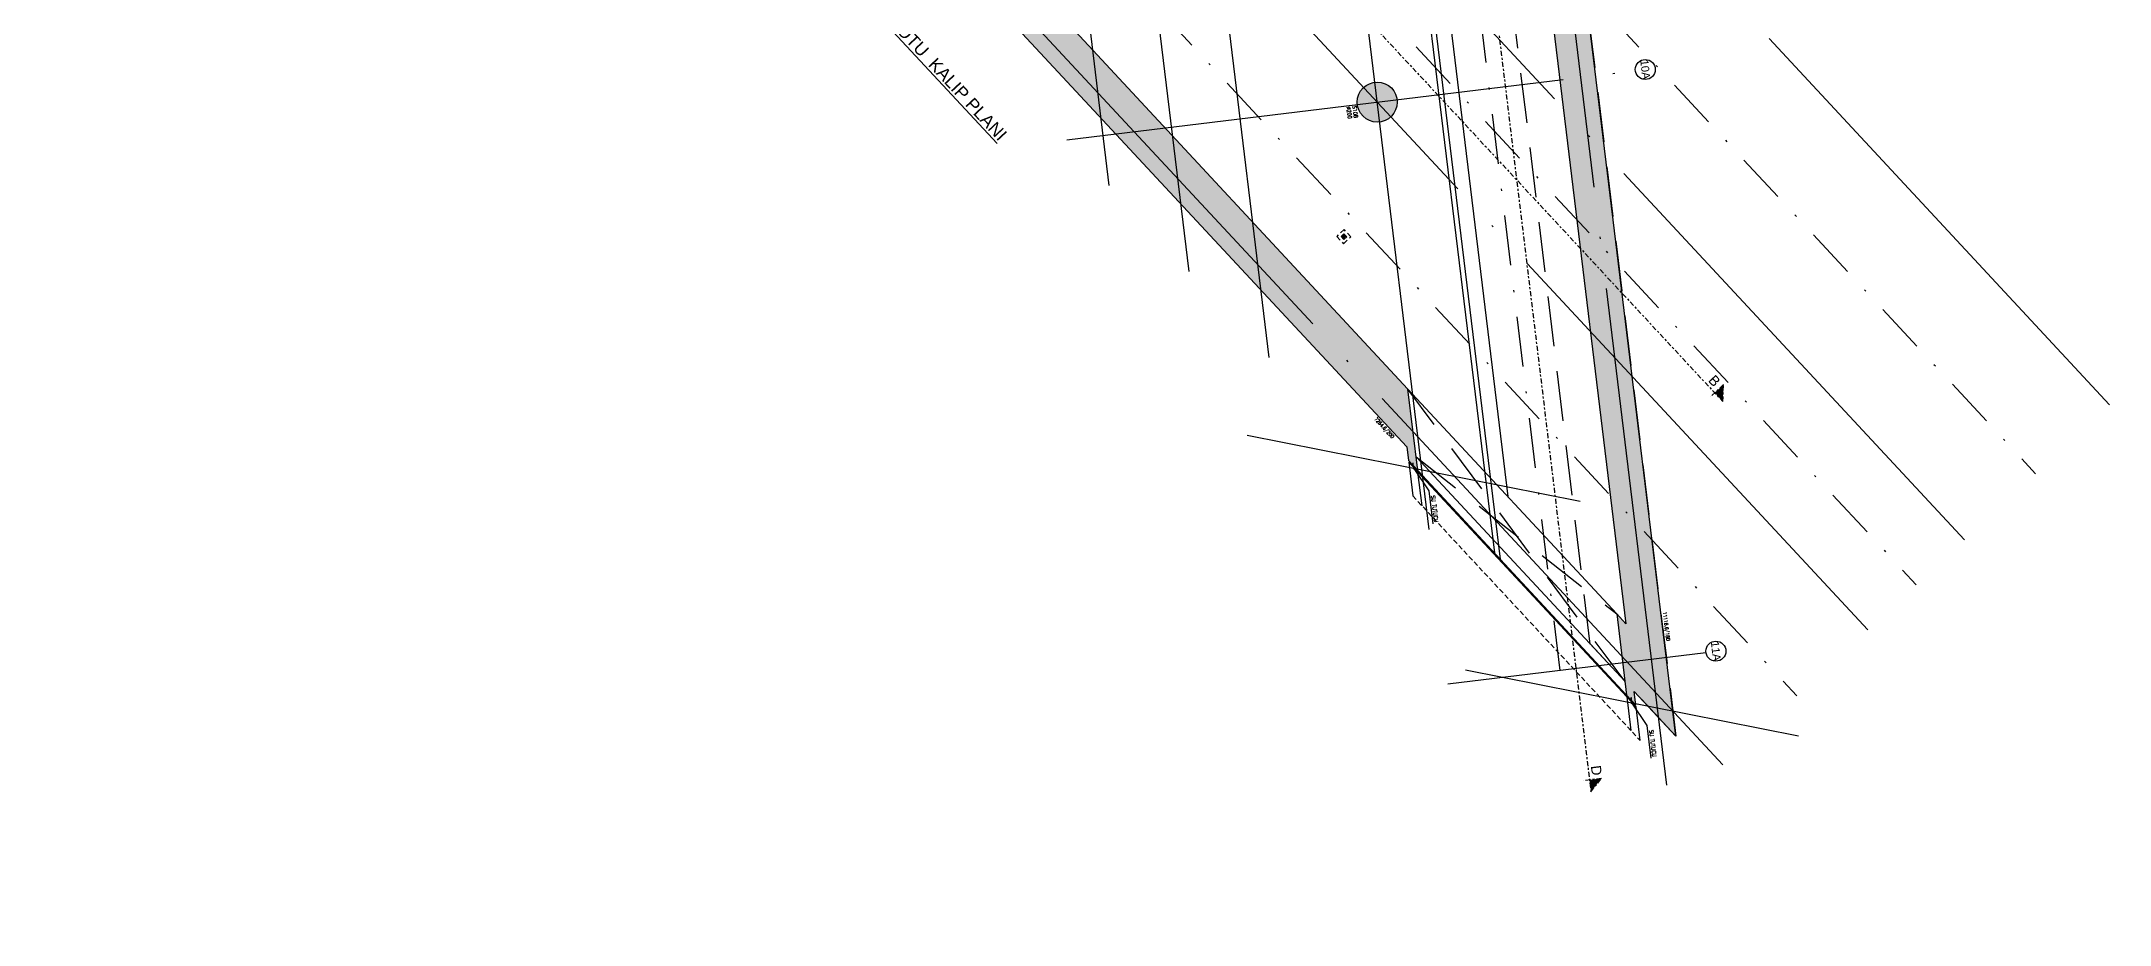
# Model space of a CAD drawing. Header units: millimetres. Extents: x 400408 to 401352, y 4543980 to 4544157.
# Drawn here: x 400408.8 to 400512.2, y 4543980.1 to 4544024.3 of the extents above; entities that cross this region are included whole.
import ezdxf
from ezdxf.enums import TextEntityAlignment as Align

# ---------------------------------------------------------------- set-up
doc = ezdxf.new("R2010")
doc.units = ezdxf.units.MM
for name, pattern in [('AKS', [3, 2.5, -0.25, 0, -0.25]), ('CENTER', [2, 1.25, -0.25, 0.25, -0.25]), ('CIZGI', [0.4, 0.25, -0.15]), ('DASHDOT2', [0.5, 0.25, -0.125, 0, -0.125]), ('HIDDEN', [0.375, 0.25, -0.125]), ('UUC-ST-KAL-I05-101-U-000$0$ACAD_ISO05W100', [33, 24, -3, 0, -3, 0, -3])]:
    doc.linetypes.add(name, pattern=pattern)
for name, color, linetype in [('aks prota', 2, 'AKS'), ('caks prota', 4, 'Continuous'), ('kesik prota', 2, 'CIZGI'), ('kesit tarama prota', 252, 'Continuous'), ('kiriş prota', 6, 'Continuous'), ('kolon prota', 1, 'Continuous'), ('kolon tarama prota', 252, 'Continuous'), ('lkolon prota', 4, 'Continuous'), ('lperde prota', 4, 'Continuous'), ('not yazısı prota', 6, 'Continuous'), ('not çizgisi prota', 4, 'Continuous'), ('perde prota', 1, 'Continuous'), ('PRT-AL-TUNEL_EKSENI', 14, 'DASHDOT2'), ('PRT-MI-a_fit_drainage', 10, 'Continuous'), ('skesit prota', 7, 'Continuous'), ('st_s_ölçü', 4, 'Continuous'), ('taks prota', 7, 'Continuous'), ('temel prota', 6, 'Continuous'), ('tkesit prota', 7, 'Continuous'), ('tkolon prota', 6, 'Continuous'), ('tplan prota', 7, 'Continuous'), ('UUC-ST-KAL-I05-101-U-000$0$st_s_su tutucu', 2, 'Continuous')]:
    doc.layers.add(name, color=color, linetype=linetype)
doc.styles.add('Arial', font='Arial.ttf')
doc.styles.add('OLCU', font='romanstw.shx')
doc.styles.add('TAKS', font='Arial Unicode.ttf')
doc.styles.add('tkolon', font='romanstw.shx')
doc.styles.add('TSIMPLEX', font='romanstw.shx')
doc.dimstyles.new('1-50', dxfattribs={"dimtxt": 10, "dimasz": 4, "dimexe": 4, "dimexo": 8, "dimgap": 4, "dimtad": 1, "dimdec": 1, "dimrnd": 0.05, "dimzin": 9, "dimdsep": 46, "dimtxsty": 'OLCU', "dimblk1": 'OBLIQUE', "dimblk2": 'OBLIQUE', "dimsah": 1, "dimcen": 2, "dimdle": 4, "dimclrd": 4, "dimclre": 4, "dimclrt": 3, "dimadec": 1, "dimazin": 0, "dimtfac": 1, "dimtdec": 1, "dimtix": 1, "dimtmove": 2, "dimatfit": 3, "dimldrblk": 'OBLIQUE', "dimfxl": 1, "dimtvp": 1, "dimtolj": 1, "dimtzin": 1, "dimarcsym": 0})

# ---------------------------------------------------------------- blocks, each defined once
blk = doc.blocks.new('_Oblique')
at = {"layer": 'st_s_ölçü', "lineweight": -2}
blk.add_line((-0.5, -0.5), (0.5, 0.5), dxfattribs=at)
blk = doc.blocks.new('YER SUZGECI_20x20')
at = {"color": 2}
blk.add_lwpolyline([(-20, 0), (0, 0), (0, 20), (-20, 20)], close=True, dxfattribs=at)
for points in [[(0, 20), (-20, 0)], [(-20, 20), (0, 0)]]:
    blk.add_lwpolyline(points, dxfattribs=at)
blk.add_circle((-10, 10), 7, dxfattribs=at)

msp = doc.modelspace()

# ---------------------------------------------------------------- hatches: boundary and pattern name
at = {"layer": 'kesit tarama prota'}
h = msp.add_hatch(color=256, dxfattribs=at)
h.dxf.hatch_style = 1
h.paths.add_polyline_path([(400492.9107990861, 4544007.104785234), (400492.8800609731, 4544006.256814025), (400492.4714444256, 4544006.696168685)])
h = msp.add_hatch(color=256, dxfattribs=at)
h.dxf.hatch_style = 1
h.paths.add_polyline_path([(400486.8095690371, 4543987.425986154), (400486.2862764108, 4543986.758030446), (400486.21394487, 4543987.353654613)])
at = {"layer": 'kolon tarama prota'}
h = msp.add_hatch(color=256, dxfattribs=at)
h.dxf.hatch_style = 1
h.paths.add_polyline_path([(400488.0371958446, 4543995.155024249), (400487.5805262509, 4543995.646046737), (400488.072757313, 4543991.592701394), (400488.5362106417, 4543991.094384864), (400488.4541721288, 4543991.769942436), (400490.5329283718, 4543989.534812097), (400477.1315568574, 4544099.890275297), (400475.4194400185, 4544099.682358868), (400475.3712189905, 4544100.079441646), (400474.9741362538, 4544100.031220623), (400475.2634624187, 4544097.648723955), (400475.5857894942, 4544097.687866783)])
h = msp.add_hatch(color=256, dxfattribs=at)
h.dxf.hatch_style = 1
h.paths.add_polyline_path([(400477.0861039297, 4544003.993171699), (400477.1681424421, 4544003.317614128), (400477.6315957704, 4544002.819297599), (400477.1393647082, 4544006.872642943), (400459.416589431, 4544025.92861108), (400461.466911213, 4544027.835488339), (400459.6281367503, 4544029.812584309), (400459.4084594203, 4544029.608276036), (400461.0429256097, 4544027.850857396), (400459.2122811549, 4544026.148288413), (400453.6323851864, 4544032.14793114), (400454.1246162485, 4544028.094585796), (400454.5880695772, 4544027.596269267), (400454.5060310643, 4544028.271826839)])
h = msp.add_hatch(color=256, dxfattribs=at)
h.dxf.hatch_style = 1
edge = h.paths.add_edge_path()
edge.add_arc((400475.6060930453, 4544021.222649373), 0.9999999999976544, -47.07600604244571, 312.9239939575543)

# ---------------------------------------------------------------- linework, layer by layer
at = {"layer": 'aks prota', "ltscale": 10}
for p, q in [((400490.074145942, 4543987.091367729), (400475.977604087, 4544103.171308074)), ((400490.0741459415, 4543987.091367728), (400475.977604087, 4544103.171308074)), ((400478.198152604, 4543999.860730715), (400465.8023563628, 4544101.935644057)), ((400478.1981526045, 4543999.860730716), (400465.8023563623, 4544101.935644057)), ((400478.1981526036, 4543999.860730715), (400465.8023563623, 4544101.935644057)), ((400466.2062977324, 4544012.754670901), (400455.5278394846, 4544100.68792497)), ((400466.2062977327, 4544012.754670901), (400455.5278394841, 4544100.687924969)), ((400466.206297732, 4544012.7546709), (400455.5278394842, 4544100.687924969)), ((400470.2035826896, 4544008.456690839), (400458.9526784439, 4544101.103831332)), ((400470.2035826892, 4544008.456690839), (400458.9526784434, 4544101.103831331)), ((400462.2090127752, 4544017.052650963), (400452.1030005254, 4544100.272018607)), ((400462.2090127748, 4544017.052650962), (400452.1030005245, 4544100.272018607)), ((400512.2140643822, 4544006.088943115), (400428.1666244437, 4544096.458837923)), ((400512.2140643816, 4544006.088943115), (400428.1666244436, 4544096.458837923)), ((400504.9647124923, 4543999.346770084), (400420.9172725538, 4544089.716664892)), ((400504.9647124917, 4543999.346770084), (400420.9172725538, 4544089.716664892)), ((400500.1318112318, 4543994.851988063), (400416.0843712939, 4544085.22188287)), ((400492.8824593424, 4543988.109815033), (400408.835019404, 4544078.47970984)), ((400492.8824593415, 4543988.109815032), (400408.8350194036, 4544078.479709839)), ((400460.0838692379, 4544019.337658074), (400488.5092213838, 4544022.78958237)), ((400460.083869238, 4544019.337658074), (400488.5092213841, 4544022.78958237)), ((400460.083869237, 4544019.337658074), (400488.5092213838, 4544022.789582369)), ((400479.1338087764, 4543992.155939446), (400492.0390005991, 4543993.723123027)), ((400479.1338087758, 4543992.155939445), (400492.0390005982, 4543993.723123027))]:
    msp.add_line(p, q, dxfattribs=at)
at = {"layer": 'caks prota', "ltscale": 0.05}
for centre in [(400489.0052299541, 4544022.852698796), (400489.0052299545, 4544022.852698796), (400489.0052299537, 4544022.852698795), (400492.5350091695, 4543993.786239455), (400492.5350091686, 4543993.786239455)]:
    msp.add_circle(centre, 0.5, dxfattribs=at)
at = {"layer": 'kesik prota', "ltscale": 10}
for points in [[(400487.9907188006, 4543992.268258965), (400477.1393647082, 4544006.872642943)], [(400477.5495572579, 4544003.494855171), (400487.5805262509, 4543995.646046737)]]:
    msp.add_lwpolyline(points, dxfattribs=at)
at = {"layer": 'kiriş prota'}
for points in [[(400487.5805262406, 4543995.646046825), (400477.1393647008, 4544006.872643002)], [(400487.990718801, 4543992.268258969), (400477.5495572607, 4544003.494855147)]]:
    msp.add_lwpolyline(points, dxfattribs=at)
at = {"layer": 'kolon prota', "color": 1}
msp.add_circle((400475.6060930453, 4544021.222649373), 0.9999999999976544, dxfattribs=at)
at = {"layer": 'kolon tarama prota'}
for points in [[(400477.8469468644, 4544001.045958972), (400477.6418505842, 4544002.734852902), (400477.1783972555, 4544003.233169431), (400477.3834935357, 4544001.544275501)], [(400477.6418505842, 4544002.734852902), (400488.0830121269, 4543991.508256696)], [(400488.7515617353, 4543989.321046237), (400488.5464654551, 4543991.009940168), (400488.0830121269, 4543991.508256696), (400488.2881084071, 4543989.819362767)]]:
    msp.add_lwpolyline(points, dxfattribs=at)
at = {"layer": 'kolon tarama prota', "linetype": 'HIDDEN'}
msp.add_lwpolyline([(400477.3834935357, 4544001.544275501), (400488.7515617353, 4543989.321046237)], dxfattribs=at)
at = {"layer": 'perde prota'}
msp.add_lwpolyline([(400488.0371958446, 4543995.155024249), (400487.5805262509, 4543995.646046737), (400488.072757313, 4543991.592701394), (400488.5362106417, 4543991.094384864), (400488.4541721288, 4543991.769942436), (400490.5329283718, 4543989.534812097), (400477.1315568574, 4544099.890275297), (400475.4194400185, 4544099.682358868), (400475.3712189905, 4544100.079441646), (400474.9741362538, 4544100.031220623), (400475.2634624187, 4544097.648723955), (400475.5857894942, 4544097.687866783)], close=True, dxfattribs=at)
for points in [[(400453.6323851864, 4544032.14793114), (400454.1246162485, 4544028.094585796), (400454.5880695772, 4544027.596269267), (400454.5060310643, 4544028.271826839), (400477.0861039297, 4544003.993171699), (400477.1681424421, 4544003.317614128), (400477.6315957704, 4544002.819297599), (400477.1393647082, 4544006.872642943), (400459.416589431, 4544025.92861108), (400461.466911213, 4544027.835488339), (400459.6281367503, 4544029.812584309), (400459.4084594203, 4544029.608276036), (400461.0429256097, 4544027.850857396), (400459.2122811549, 4544026.148288413), (400453.6323851864, 4544032.14793114)], [(400477.6315957704, 4544002.819297599), (400488.072757313, 4543991.592701394)]]:
    msp.add_lwpolyline(points, dxfattribs=at)
at = {"layer": 'PRT-AL-TUNEL_EKSENI', "ltscale": 10}
for p, q in [((400484.7444308666, 4543992.822009744), (400471.4111505998, 4544102.61676607)), ((400424.4687227225, 4544093.019648649), (400508.5161626604, 4544002.649753841)), ((400418.5008219238, 4544087.469273881), (400502.5482618618, 4543997.099379074)), ((400412.5329211252, 4544081.918899113), (400496.5803610631, 4543991.549004305))]:
    msp.add_line(p, q, dxfattribs=at)
at = {"layer": 'PRT-MI-a_fit_drainage', "color": 2, "linetype": 'CIZGI'}
msp.add_lwpolyline([(400474.2927283673, 4544014.489032913), (400473.9522145782, 4544014.855161797), (400473.5860856948, 4544014.514648007), (400473.9265994839, 4544014.148519124)], close=True, dxfattribs=at)
at = {"layer": 'skesit prota', "linetype": 'CENTER', "ltscale": 0.2}
for p, q in [((400492.9107990861, 4544007.104785234), (400492.2517670961, 4544006.491860412)), ((400492.8800609731, 4544006.256814025), (400492.9107990861, 4544007.104785234)), ((400486.8095690371, 4543987.425986154), (400485.9161327868, 4543987.317488842)), ((400486.2862764108, 4543986.758030446), (400486.8095690371, 4543987.425986154))]:
    msp.add_line(p, q, dxfattribs=at)
for points in [[(400471.9769275403, 4544104.59035985), (400486.2862764108, 4543986.758030446)], [(400433.9328203332, 4544069.638351165), (400492.8800609731, 4544006.256814025)]]:
    msp.add_lwpolyline(points, dxfattribs=at)
at = {"layer": 'temel prota', "color": 5}
for p, q in [((400469.2413683822, 4544099.335043471), (400481.4622508334, 4543998.700482138)), ((400469.4895451111, 4544099.365181612), (400481.7519091554, 4543998.389034316))]:
    msp.add_line(p, q, dxfattribs=at)
at = {"layer": 'temel prota'}
msp.add_lwpolyline([(400469.8365735924, 4544099.407324135), (400471.7707572393, 4544083.480019078), (400472.1678406931, 4544083.52823454), (400482.1281641009, 4544001.508562)], dxfattribs=at)
at = {"layer": 'temel prota', "linetype": 'HIDDEN', "ltscale": 10}
msp.add_lwpolyline([(400477.1315568578, 4544099.890275296), (400490.5329283718, 4543989.534812097), (400486.2567950347, 4543994.132616862), (400473.4678030335, 4544099.445355538)], close=True, dxfattribs=at)
at = {"layer": 'UUC-ST-KAL-I05-101-U-000$0$st_s_su tutucu', "linetype": 'UUC-ST-KAL-I05-101-U-000$0$ACAD_ISO05W100', "ltscale": 0.05}
for points in [[(400477.3846485247, 4544003.02262288, -0.5773502691895264), (400477.3818865241, 4544003.023799606), (400477.3776658061, 4544003.058555692, -0.5773502691896774), (400477.380065883, 4544003.060359291), (400477.4018534767, 4544003.051076877, 0.5773502691898074), (400477.4042535503, 4544003.052880476), (400477.3987279325, 4544003.098381947), (400477.40453699, 4544003.099087387), (400477.4040405047, 4544003.103175752), (400477.3982314495, 4544003.10247031), (400477.3942880835, 4544003.134942503), (400477.400097141, 4544003.135647943), (400477.3996006576, 4544003.139736309), (400477.3937916015, 4544003.139030866), (400477.3912981944, 4544003.15956316), (400477.4031585692, 4544003.169734027), (400477.4025316965, 4544003.174896102), (400477.371559239, 4544003.171134862), (400477.3721861122, 4544003.165972786), (400477.3861361193, 4544003.158936286), (400477.3886295245, 4544003.138403994), (400477.382820467, 4544003.137698552), (400477.3833169518, 4544003.133610188), (400477.3891260084, 4544003.134315629), (400477.3930693734, 4544003.101843437), (400477.3872603169, 4544003.101137996), (400477.3877568007, 4544003.097049631), (400477.3935658564, 4544003.097755073), (400477.3981263405, 4544003.060201138, -0.5773502691899163), (400477.3957262659, 4544003.058397539), (400477.3748593372, 4544003.067287711, 0.5773502691894145), (400477.3724592635, 4544003.065484112), (400477.3784896079, 4544003.015826397, 0.5773502691898413), (400477.3812516094, 4544003.014649671), (400477.3993841866, 4544003.028275874, -0.5773502691890604), (400477.4021461881, 4544003.027099147), (400477.4067066703, 4544002.989545213), (400477.4008976151, 4544002.988839772), (400477.4013940999, 4544002.984751407), (400477.4072031546, 4544002.985456849), (400477.4111465216, 4544002.952984656), (400477.4053374641, 4544002.952279214), (400477.4058339479, 4544002.948190851), (400477.4116430031, 4544002.948896291), (400477.4141364098, 4544002.928363999), (400477.4022760349, 4544002.918193134), (400477.4029029082, 4544002.913031057), (400477.4338753643, 4544002.916792298), (400477.4332484915, 4544002.921954373), (400477.4192984859, 4544002.928990873), (400477.4168050783, 4544002.949523166), (400477.4226141367, 4544002.950228607), (400477.4221176528, 4544002.954316971), (400477.4163085972, 4544002.953611529), (400477.4123652312, 4544002.986083722), (400477.4181742864, 4544002.986789163), (400477.4176778034, 4544002.990877529), (400477.4118687469, 4544002.990172086), (400477.406343129, 4544003.035673556, 0.5773502691892096), (400477.403581128, 4544003.036850283)], [(400488.2892633956, 4543991.297710145, -0.5773502691895264), (400488.2865013955, 4543991.298886871), (400488.282280677, 4543991.333642958, -0.5773502691896774), (400488.2846807544, 4543991.335446557), (400488.306468348, 4543991.326164143, 0.5773502691898074), (400488.3088684212, 4543991.327967742), (400488.3033428038, 4543991.373469212), (400488.3091518609, 4543991.374174653), (400488.3086553761, 4543991.378263017), (400488.3028463209, 4543991.377557576), (400488.2989029549, 4543991.410029769), (400488.3047120119, 4543991.410735209), (400488.304215529, 4543991.414823574), (400488.2984064729, 4543991.414118132), (400488.2959130658, 4543991.434650426), (400488.3077734406, 4543991.444821293), (400488.3071465674, 4543991.449983368), (400488.2761741099, 4543991.446222127), (400488.2768009831, 4543991.441060051), (400488.2907509906, 4543991.434023552), (400488.2932443959, 4543991.413491259), (400488.2874353384, 4543991.412785817), (400488.2879318232, 4543991.408697454), (400488.2937408797, 4543991.409402896), (400488.2976842448, 4543991.376930702), (400488.2918751878, 4543991.376225261), (400488.2923716716, 4543991.372136896), (400488.2981807273, 4543991.372842338), (400488.3027412118, 4543991.335288404, -0.5773502691899163), (400488.3003411368, 4543991.333484804), (400488.2794742086, 4543991.342374977, 0.5773502691894145), (400488.2770741349, 4543991.340571378), (400488.2831044793, 4543991.290913662, 0.5773502691898413), (400488.2858664803, 4543991.289736936), (400488.3039990575, 4543991.303363139, -0.5773502691890604), (400488.3067610594, 4543991.302186413), (400488.3113215417, 4543991.264632478), (400488.3055124865, 4543991.263927037), (400488.3060089708, 4543991.259838673), (400488.311818026, 4543991.260544114), (400488.3157613925, 4543991.228071922), (400488.3099523354, 4543991.227366479), (400488.3104488193, 4543991.223278116), (400488.316257874, 4543991.223983557), (400488.3187512811, 4543991.203451265), (400488.3068909058, 4543991.193280399), (400488.3075177795, 4543991.188118322), (400488.3384902356, 4543991.191879563), (400488.3378633624, 4543991.197041638), (400488.3239133568, 4543991.204078138), (400488.3214199496, 4543991.224610431), (400488.3272290081, 4543991.225315873), (400488.3267325237, 4543991.229404236), (400488.3209234686, 4543991.228698796), (400488.3169801021, 4543991.261170988), (400488.3227891577, 4543991.261876428), (400488.3222926748, 4543991.265964795), (400488.3164836182, 4543991.265259352), (400488.3109580004, 4543991.310760822, 0.5773502691892096), (400488.3081959989, 4543991.311937548)]]:
    msp.add_lwpolyline(points, format="xyb", close=True, dxfattribs=at)

# ---------------------------------------------------------------- block references
at = {"layer": 'PRT-MI-a_fit_drainage', "color": 2, "xscale": 0.01, "yscale": 0.01, "zscale": 0.01, "rotation": 132.9239939575045}
msp.add_blockref('YER SUZGECI_20x20', (400473.9445300526, 4544014.643168993), dxfattribs=at)

# ---------------------------------------------------------------- texts
at = {"layer": 'lkolon prota', "style": 'tkolon', "width": 0.8}
msp.add_text('%%C200', height=0.2, rotation=276.9239939511776, dxfattribs=at).set_placement((400474.069918158, 4544020.988317473))
at = {"layer": 'lperde prota', "style": 'tkolon', "width": 0.8}
for s, height, rotation, p in [('7264.6/200', 0.1799999999999999, 312.5635092965125, (400475.5153309572, 4544005.432948101)), ('11116.6/180', 0.18, 277.3932852339233, (400489.96985103, 4543995.747601887))]:
    msp.add_text(s, height=height, rotation=rotation, dxfattribs=at).set_placement(p, align=Align.MIDDLE_LEFT)
at = {"layer": 'not yazısı prota', "ltscale": 0.05, "style": 'TSIMPLEX', "width": 0.8}
for p in [(400478.2963554724, 4544001.556916609), (400489.2009703433, 4543989.832003875)]:
    msp.add_text('SU TUTUCU', height=0.2, rotation=276.923992849176, dxfattribs=at).set_placement(p)
at = {"layer": 'taks prota', "style": 'TAKS'}
for s, rotation, p in [('10A', 276.4291614519458, (400489.0052299541, 4544022.852698796)), ('10A', 276.4291614371957, (400489.0052299545, 4544022.852698796)), ('10A', 276.4291614519458, (400489.0052299537, 4544022.852698795)), ('11A', 276.4291614371957, (400492.5350091695, 4543993.786239455)), ('11A', 276.4291614519458, (400492.5350091686, 4543993.786239455))]:
    msp.add_text(s, height=0.4, rotation=rotation, dxfattribs=at).set_placement(p, align=Align.MIDDLE_CENTER)
at = {"layer": 'tkesit prota', "style": 'Arial'}
for s, height, rotation, p in [('B', 0.5, 312.9239939495117, (400492.1182679562, 4544007.296168195)), ('D', 0.4999999999999999, 276.9239939511776, (400486.2808899665, 4543988.046656333))]:
    msp.add_text(s, height=height, rotation=rotation, dxfattribs=at).set_placement(p)
at = {"layer": 'tkolon prota', "style": 'tkolon', "width": 0.8}
msp.add_text('S108', height=0.2, rotation=276.9239939511776, dxfattribs=at).set_placement((400474.3677302413, 4544021.024483244))
at = {"layer": 'tplan prota', "style": 'Arial'}
msp.add_text('%%U-3.31 KOTU  KALIP PLANI', height=0.625, rotation=312.9239939495117, dxfattribs=at).set_placement((400453.3896454941, 4544023.24807529), align=Align.MIDDLE)

# ---------------------------------------------------------------- leaders
at = {"layer": 'not çizgisi prota'}
for points in [[(400454.3901992608, 4544027.693988137), (400455.1376613528, 4544026.576247508), (400455.3375946656, 4544024.933032701)], [(400477.4337254544, 4544002.91701647), (400478.1811875463, 4544001.79927584), (400478.3811208592, 4544000.156061033)], [(400488.3383403253, 4543991.192103735), (400489.0858024172, 4543990.074363106), (400489.2857357305, 4543988.431148298)]]:
    msp.add_leader(points, dimstyle='1-50', override={"dimasz": 12, "dimgap": 4, "dimtad": 0}, dxfattribs=at)

doc.saveas('drawing.dxf')
